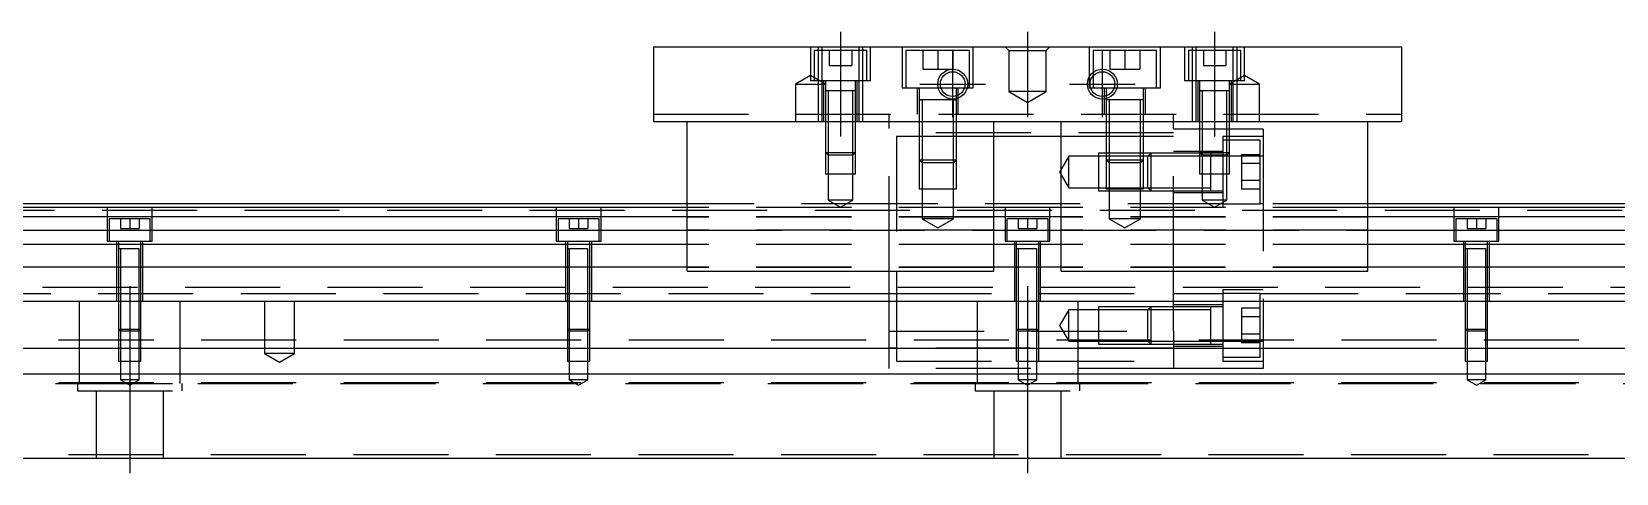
# Model space of a CAD drawing. Extents: x -12 to 809, y -260 to 77.
# Drawn here: x 186.9 to 398.7, y -216.3 to -157.3 of the extents above; entities that cross this region are included whole.
import ezdxf

# ---------------------------------------------------------------- set-up
doc = ezdxf.new("R2010")
doc.units = 0
doc.linetypes.add('CENTER', pattern=[50.8, 31.75, -6.35, 6.35, -6.35])
doc.linetypes.add('DASHED', pattern=[19.05, 12.7, -6.35])
doc.layers.get('0').update_dxf_attribs({"linetype": 'CONTINUOUS'})
doc.layers.add('CENTER', color=1, linetype='CENTER')

msp = doc.modelspace()

# ---------------------------------------------------------------- linework, layer by layer
at = {"color": 7, "linetype": 'CONTINUOUS'}
for p, q in [((270, -159.35), (270, -169.35)), ((270, -159.35), (370, -159.35)), ((370, -159.35), (370, -169.35)), ((270, -169.35), (370, -169.35)), ((274.5, -189.35), (274.5, -169.35)), ((315.5, -189.35), (315.5, -169.35)), ((324.5, -189.35), (324.5, -169.35)), ((365.5, -189.35), (365.5, -169.35)), ((274.5, -180.85), (0, -180.85)), ((274.5, -182.1), (0, -182.1)), ((274.5, -180.35), (60.5, -180.35)), ((324.5, -180.85), (315.5, -180.85)), ((324.5, -182.1), (315.5, -182.1)), ((590, -180.35), (365.5, -180.35)), ((640, -180.85), (365.5, -180.85)), ((640, -182.1), (365.5, -182.1)), ((0, -183.88), (274.5, -183.88)), ((315.5, -183.88), (324.5, -183.88)), ((365.5, -183.88), (640, -183.88)), ((274.5, -185.77), (0, -185.77)), ((324.5, -185.77), (315.5, -185.77)), ((640, -185.77), (365.5, -185.77)), ((274.5, -188.83), (0, -188.83)), ((274.5, -189.35), (315.5, -189.35)), ((324.5, -188.83), (315.5, -188.83)), ((324.5, -189.35), (365.5, -189.35)), ((640, -188.83), (365.5, -188.83)), ((0, -193.35), (640, -193.35)), ((0, -199.65), (640, -199.65)), ((0, -203.05), (640, -203.05)), ((0, -214.35), (640, -214.35))]:
    msp.add_line(p, q, dxfattribs=at)
at = {"color": 3, "linetype": 'DASHED'}
for p, q in [((291, -159.35), (291, -163.85)), ((298.5, -159.85), (291.5, -159.85)), ((291.5, -159.85), (291.5, -163.85)), ((292, -159.35), (292, -159.85)), ((292, -159.85), (292, -163.85)), ((292.5, -159.35), (292.5, -169.35)), ((293.5, -159.85), (293.5, -161.85)), ((295, -159.85), (295, -161.85)), ((296.5, -159.85), (296.5, -161.85)), ((297.5, -169.35), (297.5, -159.35)), ((298, -159.85), (298, -159.35)), ((298, -163.85), (298, -159.85)), ((298.5, -163.85), (298.5, -159.85)), ((299, -163.85), (299, -159.35)), ((303.25, -159.35), (303.25, -164.85)), ((312.25, -159.85), (303.75, -159.85)), ((303.75, -159.85), (303.75, -164.85)), ((306, -159.85), (306, -162.35)), ((308, -159.85), (308, -162.35)), ((310, -159.85), (310, -162.35)), ((312.25, -164.85), (312.25, -159.85)), ((312.75, -164.85), (312.75, -159.35)), ((317.5, -159.85), (317, -159.35)), ((317.5, -159.85), (317.5, -165.35)), ((317.5, -159.85), (322.5, -159.85)), ((322.5, -159.85), (323, -159.35)), ((322.5, -165.35), (322.5, -159.85)), ((328.25, -159.35), (328.25, -164.85)), ((337.25, -159.85), (328.75, -159.85)), ((328.75, -159.85), (328.75, -162.79)), ((331, -159.85), (331, -162.35)), ((333, -159.85), (333, -162.35)), ((335, -159.85), (335, -162.35)), ((337.25, -164.85), (337.25, -159.85)), ((337.75, -164.85), (337.75, -159.35)), ((341, -159.35), (341, -163.85)), ((348.5, -159.85), (341.5, -159.85)), ((341.5, -159.85), (341.5, -163.85)), ((342, -159.35), (342, -159.85)), ((342, -159.85), (342, -163.85)), ((342.5, -159.35), (342.5, -169.35)), ((343.5, -159.85), (343.5, -161.85)), ((345, -159.85), (345, -161.85)), ((346.5, -159.85), (346.5, -161.85)), ((347.5, -169.35), (347.5, -159.35)), ((348, -159.85), (348, -159.35)), ((348, -163.85), (348, -159.85)), ((348.5, -163.85), (348.5, -159.85)), ((349, -163.85), (349, -159.35)), ((293.5, -161.85), (295, -161.85)), ((295, -161.85), (296.5, -161.85)), ((306, -162.35), (308, -162.35)), ((308, -162.35), (310, -162.35)), ((328.75, -162.79), (328.75, -163.27)), ((331, -162.35), (333, -162.35)), ((333, -162.35), (335, -162.35)), ((343.5, -161.85), (345, -161.85)), ((345, -161.85), (346.5, -161.85)), ((291, -163.2), (289, -164.35)), ((289, -164.35), (293, -164.35)), ((289, -164.35), (289, -169.35)), ((293, -164.35), (291, -163.2)), ((291, -163.85), (299, -163.85)), ((292, -163.85), (292, -169.35)), ((292.75, -163.85), (292.75, -169.35)), ((293, -163.85), (293, -165.25)), ((297, -165.25), (297, -163.85)), ((297.25, -169.35), (297.25, -163.85)), ((298, -169.35), (298, -163.85)), ((303.25, -164.85), (312.75, -164.85)), ((305.25, -164.85), (305.25, -168.35)), ((305.5, -164.85), (305.5, -166.45)), ((310.5, -165.92), (310.5, -164.85)), ((310.75, -168.35), (310.75, -164.85)), ((328.25, -164.85), (337.75, -164.85)), ((328.75, -163.27), (328.75, -164.85)), ((330.25, -164.85), (330.25, -168.35)), ((330.5, -164.85), (330.5, -165.92)), ((335.5, -166.45), (335.5, -164.85)), ((335.75, -168.35), (335.75, -164.85)), ((341, -163.85), (349, -163.85)), ((342, -163.85), (342, -169.35)), ((342.75, -163.85), (342.75, -169.35)), ((343, -163.85), (343, -165.25)), ((349, -163.2), (347, -164.35)), ((347, -165.25), (347, -163.85)), ((347, -164.35), (351, -164.35)), ((347.25, -169.35), (347.25, -163.85)), ((348, -169.35), (348, -163.85)), ((351, -164.35), (349, -163.2)), ((351, -169.35), (351, -164.35)), ((293, -165.24), (293, -165.25)), ((293.22, -165.25), (293, -165.25)), ((293, -165.25), (293, -169.35)), ((293, -165.25), (293, -165.25)), ((296.78, -165.25), (293.22, -165.25)), ((293.35, -165.25), (293.35, -169.35)), ((296.65, -169.35), (296.65, -165.25)), ((297, -165.25), (296.78, -165.25)), ((297, -165.25), (297, -165.24)), ((297, -169.35), (297, -165.25)), ((297, -165.25), (297, -165.25)), ((305.5, -166.44), (305.5, -166.45)), ((305.5, -166.45), (305.76, -166.45)), ((305.76, -166.45), (305.5, -166.45)), ((305.5, -166.45), (305.5, -166.45)), ((305.5, -166.45), (305.5, -168.35)), ((310.01, -166.45), (305.76, -166.45)), ((305.9, -166.45), (305.9, -168.35)), ((310.24, -166.45), (310.01, -166.45)), ((310.1, -168.35), (310.1, -166.45)), ((310.24, -166.45), (310.5, -166.45)), ((310.5, -166.45), (310.24, -166.45)), ((310.5, -166.29), (310.5, -165.92)), ((310.5, -166.45), (310.5, -166.29)), ((310.5, -166.45), (310.5, -166.44)), ((310.5, -166.45), (310.5, -166.45)), ((310.5, -168.35), (310.5, -166.45)), ((322.5, -165.35), (317.5, -165.35)), ((317.5, -165.35), (320, -166.79)), ((320, -166.79), (322.5, -165.35)), ((330.5, -165.92), (330.5, -166.29)), ((330.5, -166.29), (330.5, -166.45)), ((330.5, -166.44), (330.5, -166.45)), ((330.76, -166.45), (330.5, -166.45)), ((330.5, -166.45), (330.5, -166.45)), ((330.5, -166.45), (330.5, -168.35)), ((335.24, -166.45), (330.76, -166.45)), ((330.9, -166.45), (330.9, -168.35)), ((335.1, -168.35), (335.1, -166.45)), ((335.5, -166.45), (335.24, -166.45)), ((335.5, -166.45), (335.5, -166.44)), ((335.5, -166.45), (335.5, -166.45)), ((335.5, -168.35), (335.5, -166.45)), ((343, -165.24), (343, -165.25)), ((343, -165.25), (343.22, -165.25)), ((347, -165.25), (343, -165.25)), ((343, -165.25), (343, -165.25)), ((343, -165.25), (343, -169.35)), ((343.35, -165.25), (343.35, -169.35)), ((346.65, -169.35), (346.65, -165.25)), ((347, -169.35), (347, -165.25)), ((270, -168.35), (370, -168.35)), ((293, -169.35), (293, -173.5)), ((293, -169.35), (293, -173.5)), ((293.35, -169.35), (293.35, -173.85)), ((296.65, -173.85), (296.65, -169.35)), ((297, -173.5), (297, -169.35)), ((297, -173.5), (297, -169.35)), ((301.5, -169.35), (301.5, -168.35)), ((301.5, -189.35), (301.5, -169.35)), ((305.5, -168.35), (305.5, -169.35)), ((305.5, -168.35), (305.5, -169.35)), ((305.5, -169.35), (305.5, -174.45)), ((305.5, -169.35), (305.5, -174.45)), ((305.9, -168.35), (305.9, -169.35)), ((305.9, -169.35), (305.9, -174.85)), ((310.1, -169.35), (310.1, -168.35)), ((310.1, -174.85), (310.1, -169.35)), ((310.5, -169.35), (310.5, -168.35)), ((310.5, -169.35), (310.5, -168.35)), ((310.5, -174.45), (310.5, -169.35)), ((310.5, -174.45), (310.5, -169.35)), ((330.5, -168.35), (330.5, -169.35)), ((330.5, -168.35), (330.5, -169.35)), ((330.5, -169.35), (330.5, -174.45)), ((330.5, -169.35), (330.5, -174.45)), ((330.9, -168.35), (330.9, -169.35)), ((330.9, -169.35), (330.9, -174.85)), ((335.1, -169.35), (335.1, -168.35)), ((335.1, -174.85), (335.1, -169.35)), ((335.5, -169.35), (335.5, -168.35)), ((335.5, -169.35), (335.5, -168.35)), ((335.5, -174.45), (335.5, -169.35)), ((335.5, -174.45), (335.5, -169.35)), ((339.5, -169.35), (339.5, -168.35)), ((339.5, -189.35), (339.5, -169.35)), ((343, -169.35), (343, -173.5)), ((343, -169.35), (343, -173.5)), ((343.35, -169.35), (343.35, -173.85)), ((346.65, -173.85), (346.65, -169.35)), ((347, -173.5), (347, -169.35)), ((347, -173.5), (347, -169.35)), ((339.5, -170.85), (301.5, -170.85)), ((302.5, -171.35), (302.5, -189.35)), ((305.5, -171.35), (302.5, -171.35)), ((305.9, -171.35), (305.5, -171.35)), ((310.1, -171.35), (305.9, -171.35)), ((310.5, -171.35), (310.1, -171.35)), ((315.5, -171.35), (310.5, -171.35)), ((324.5, -171.35), (315.5, -171.35)), ((330.5, -171.35), (324.5, -171.35)), ((330.9, -171.35), (330.5, -171.35)), ((335.1, -171.35), (330.9, -171.35)), ((335.5, -171.35), (335.1, -171.35)), ((339.5, -171.35), (335.5, -171.35)), ((343, -170.35), (339.5, -170.35)), ((343.35, -170.35), (343, -170.35)), ((346.65, -170.35), (343.35, -170.35)), ((346.1, -171.35), (346.1, -180.85)), ((351.5, -171.35), (346.1, -171.35)), ((347, -170.35), (346.65, -170.35)), ((351.5, -170.35), (347, -170.35)), ((351.5, -170.35), (351.5, -173.98)), ((293, -173.5), (297, -173.5)), ((293, -173.5), (293, -176.35)), ((293, -173.5), (293.35, -173.85)), ((296.65, -173.85), (297, -173.5)), ((297, -176.35), (297, -173.5)), ((329.5, -173.6), (329.5, -178.6)), ((330.5, -173.6), (329.5, -173.6)), ((330.9, -173.6), (330.5, -173.6)), ((335.1, -173.6), (330.9, -173.6)), ((335.5, -173.6), (335.1, -173.6)), ((336.5, -173.6), (335.5, -173.6)), ((336.5, -173.6), (336.1, -174)), ((336.5, -173.6), (336.5, -178.6)), ((339.5, -173.6), (336.5, -173.6)), ((339.5, -173.6), (336.5, -173.6)), ((346.1, -173.35), (339.5, -173.35)), ((343, -173.6), (339.5, -173.6)), ((343, -173.5), (347, -173.5)), ((343, -173.5), (343, -176.35)), ((343, -173.5), (343.35, -173.85)), ((343.1, -173.6), (343, -173.6)), ((343.35, -173.6), (343.1, -173.6)), ((344.5, -173.6), (343.35, -173.6)), ((346.1, -173.6), (344.49, -173.6)), ((344.5, -173.6), (344.5, -173.86)), ((344.5, -173.85), (344.5, -173.6)), ((344.5, -173.6), (344.5, -173.86)), ((344.5, -173.85), (344.5, -173.6)), ((346.65, -171.85), (346.1, -171.85)), ((347, -171.85), (346.65, -171.85)), ((346.65, -173.85), (347, -173.5)), ((351.1, -171.85), (347, -171.85)), ((347, -176.35), (347, -173.5)), ((351.1, -180.35), (351.1, -171.85)), ((296.65, -173.85), (293.35, -173.85)), ((293.35, -173.85), (293.35, -176.35)), ((296.65, -176.35), (296.65, -173.85)), ((305.5, -174.45), (310.5, -174.45)), ((305.5, -174.45), (305.5, -178.35)), ((305.5, -174.45), (305.9, -174.85)), ((310.1, -174.85), (305.9, -174.85)), ((305.9, -174.85), (305.9, -178.35)), ((310.1, -174.85), (310.5, -174.45)), ((310.1, -178.35), (310.1, -174.85)), ((310.5, -178.35), (310.5, -174.45)), ((325.5, -174), (324.29, -176.1)), ((325.5, -178.2), (325.5, -174)), ((329.5, -174), (325.5, -174)), ((336.1, -174), (329.5, -174)), ((330.5, -174.45), (335.5, -174.45)), ((330.5, -174.45), (330.5, -178.35)), ((330.5, -174.45), (330.9, -174.85)), ((335.1, -174.85), (330.9, -174.85)), ((330.9, -174.85), (330.9, -178.35)), ((335.1, -174.85), (335.5, -174.45)), ((335.1, -178.35), (335.1, -174.85)), ((335.5, -178.35), (335.5, -174.45)), ((336.1, -178.2), (336.1, -174)), ((339.5, -174), (336.1, -174)), ((343, -173.98), (339.5, -173.98)), ((343, -174), (339.5, -174)), ((347, -173.98), (343, -173.98)), ((344.5, -174), (343, -174)), ((346.65, -173.85), (343.35, -173.85)), ((343.35, -173.85), (343.35, -176.35)), ((344.5, -175.95), (344.5, -173.85)), ((346.65, -176.35), (346.65, -173.85)), ((351.5, -173.98), (347, -173.98)), ((348.6, -173.79), (348.6, -174.95)), ((351.1, -173.79), (348.6, -173.79)), ((351.1, -174.95), (348.6, -174.95)), ((348.6, -174.95), (348.6, -177.25)), ((351.5, -173.98), (351.5, -202.35)), ((293, -176.35), (297, -176.35)), ((293.35, -176.35), (293.35, -179.85)), ((296.65, -179.85), (296.65, -176.35)), ((324.29, -176.1), (325.5, -178.2)), ((343, -176.35), (347, -176.35)), ((343.35, -176.35), (343.35, -179.85)), ((344.5, -178.34), (344.5, -175.95)), ((346.65, -179.85), (346.65, -176.35)), ((351.1, -177.25), (348.6, -177.25)), ((348.6, -177.25), (348.6, -178.41)), ((296.65, -179.85), (293.35, -179.85)), ((293.35, -179.85), (295, -180.8)), ((295, -180.8), (296.65, -179.85)), ((305.5, -178.35), (310.5, -178.35)), ((305.9, -178.35), (305.9, -182.35)), ((310.1, -182.35), (310.1, -178.35)), ((325.5, -178.2), (329.5, -178.2)), ((329.5, -178.2), (336.1, -178.2)), ((329.5, -178.6), (336.5, -178.6)), ((330.5, -178.35), (335.5, -178.35)), ((330.9, -178.35), (330.9, -182.35)), ((335.1, -182.35), (335.1, -178.35)), ((336.1, -178.2), (339.5, -178.2)), ((336.1, -178.2), (336.5, -178.6)), ((336.1, -178.2), (339.5, -178.2)), ((336.5, -178.6), (339.5, -178.6)), ((336.5, -178.6), (339.5, -178.6)), ((339.5, -178.2), (344.5, -178.2)), ((339.5, -178.6), (344.5, -178.6)), ((339.5, -178.85), (346.1, -178.85)), ((346.65, -179.85), (343.35, -179.85)), ((343.35, -179.85), (345, -180.8)), ((344.49, -178.6), (346.1, -178.6)), ((344.5, -178.6), (344.5, -178.2)), ((344.5, -178.6), (344.5, -178.34)), ((345, -180.8), (346.65, -179.85)), ((351.1, -178.41), (348.6, -178.41)), ((590, -181.22), (55, -181.22)), ((197, -180.85), (197, -185.35)), ((203, -185.35), (203, -180.85)), ((257, -180.85), (257, -185.35)), ((263, -185.35), (263, -180.85)), ((302.5, -180.35), (274.5, -180.35)), ((315.5, -180.85), (274.5, -180.85)), ((315.5, -182.1), (274.5, -182.1)), ((315.5, -182.15), (274.5, -182.15)), ((346.1, -180.35), (302.5, -180.35)), ((317, -180.85), (317, -185.35)), ((323, -185.35), (323, -180.85)), ((365.5, -180.85), (324.5, -180.85)), ((365.5, -182.1), (324.5, -182.1)), ((365.5, -182.15), (324.5, -182.15)), ((346.1, -180.35), (351.1, -180.35)), ((351.5, -180.35), (351.1, -180.35)), ((365.5, -180.35), (351.5, -180.35)), ((377, -180.85), (377, -185.35)), ((383, -185.35), (383, -180.85)), ((202.75, -182.35), (197.25, -182.35)), ((197.25, -182.35), (197.25, -185.35)), ((198.75, -182.35), (198.75, -183.65)), ((198.75, -183.65), (200, -183.65)), ((200, -182.35), (200, -183.65)), ((200, -183.65), (201.25, -183.65)), ((201.25, -182.35), (201.25, -183.65)), ((202.75, -185.35), (202.75, -182.35)), ((262.75, -182.35), (257.25, -182.35)), ((257.25, -182.35), (257.25, -185.35)), ((258.75, -182.35), (258.75, -183.65)), ((258.75, -183.65), (260, -183.65)), ((260, -182.35), (260, -183.65)), ((260, -183.65), (261.25, -183.65)), ((261.25, -182.35), (261.25, -183.65)), ((262.75, -185.35), (262.75, -182.35)), ((315.5, -183.85), (274.5, -183.85)), ((274.5, -183.88), (315.5, -183.88)), ((310.1, -182.35), (305.9, -182.35)), ((305.9, -182.35), (308, -183.56)), ((308, -183.56), (310.1, -182.35)), ((322.75, -182.35), (317.25, -182.35)), ((317.25, -182.35), (317.25, -185.35)), ((318.75, -182.35), (318.75, -183.65)), ((318.75, -183.65), (320, -183.65)), ((320, -182.35), (320, -183.65)), ((320, -183.65), (321.25, -183.65)), ((321.25, -182.35), (321.25, -183.65)), ((322.75, -185.35), (322.75, -182.35)), ((365.5, -183.85), (324.5, -183.85)), ((324.5, -183.88), (365.5, -183.88)), ((335.1, -182.35), (330.9, -182.35)), ((330.9, -182.35), (333, -183.56)), ((333, -183.56), (335.1, -182.35)), ((382.75, -182.35), (377.25, -182.35)), ((377.25, -182.35), (377.25, -185.35)), ((378.75, -182.35), (378.75, -183.65)), ((378.75, -183.65), (380, -183.65)), ((380, -182.35), (380, -183.65)), ((380, -183.65), (381.25, -183.65)), ((381.25, -182.35), (381.25, -183.65)), ((382.75, -185.35), (382.75, -182.35)), ((197, -185.35), (203, -185.35)), ((198.25, -185.35), (198.25, -193.35)), ((198.5, -185.35), (198.5, -186.35)), ((198.5, -186.34), (198.5, -186.35)), ((198.62, -186.35), (198.5, -186.35)), ((198.5, -186.35), (198.5, -193.35)), ((198.5, -186.35), (198.5, -186.35)), ((201.25, -186.35), (198.62, -186.35)), ((198.75, -186.35), (198.75, -193.35)), ((201.25, -193.35), (201.25, -186.35)), ((201.5, -186.35), (201.5, -185.35)), ((201.5, -186.35), (201.5, -186.34)), ((201.5, -193.35), (201.5, -186.35)), ((201.5, -186.35), (201.5, -186.35)), ((201.75, -193.35), (201.75, -185.35)), ((257, -185.35), (263, -185.35)), ((258.25, -185.35), (258.25, -193.35)), ((258.5, -185.35), (258.5, -186.35)), ((258.5, -186.34), (258.5, -186.35)), ((258.62, -186.35), (258.5, -186.35)), ((258.5, -186.35), (258.5, -193.35)), ((258.5, -186.35), (258.5, -186.35)), ((261.25, -186.35), (258.62, -186.35)), ((258.75, -186.35), (258.75, -193.35)), ((261.25, -193.35), (261.25, -186.35)), ((261.5, -186.35), (261.5, -185.35)), ((261.5, -186.35), (261.5, -186.34)), ((261.5, -193.35), (261.5, -186.35)), ((261.5, -186.35), (261.5, -186.35)), ((261.75, -193.35), (261.75, -185.35)), ((315.5, -185.77), (274.5, -185.77)), ((317, -185.35), (323, -185.35)), ((318.25, -185.35), (318.25, -193.35)), ((318.5, -185.35), (318.5, -186.35)), ((318.5, -186.34), (318.5, -186.35)), ((318.62, -186.35), (318.5, -186.35)), ((318.5, -186.35), (318.5, -193.35)), ((318.5, -186.35), (318.5, -186.35)), ((321.25, -186.35), (318.62, -186.35)), ((318.75, -186.35), (318.75, -193.35)), ((321.25, -193.35), (321.25, -186.35)), ((321.5, -186.35), (321.5, -185.35)), ((321.5, -186.35), (321.5, -186.34)), ((321.5, -193.35), (321.5, -186.35)), ((321.5, -186.35), (321.5, -186.35)), ((321.75, -193.35), (321.75, -185.35)), ((365.5, -185.77), (324.5, -185.77)), ((377, -185.35), (383, -185.35)), ((378.25, -185.35), (378.25, -193.35)), ((378.5, -185.35), (378.5, -186.35)), ((378.5, -186.34), (378.5, -186.35)), ((378.62, -186.35), (378.5, -186.35)), ((378.5, -186.35), (378.5, -193.35)), ((378.5, -186.35), (378.5, -186.35)), ((381.25, -186.35), (378.62, -186.35)), ((378.75, -186.35), (378.75, -193.35)), ((381.25, -193.35), (381.25, -186.35)), ((381.5, -186.35), (381.5, -185.35)), ((381.5, -186.35), (381.5, -186.34)), ((381.5, -193.35), (381.5, -186.35)), ((381.5, -186.35), (381.5, -186.35)), ((381.75, -193.35), (381.75, -185.35)), ((315.5, -188.83), (274.5, -188.83)), ((315.5, -188.85), (274.5, -188.85)), ((301.5, -193.35), (301.5, -189.35)), ((302.5, -189.35), (302.5, -193.35)), ((365.5, -188.83), (324.5, -188.83)), ((365.5, -188.85), (324.5, -188.85)), ((339.5, -193.35), (339.5, -189.35)), ((55, -191.47), (590, -191.47)), ((81.5, -192.35), (301.5, -192.35)), ((301.5, -192.35), (302.5, -192.35)), ((302.5, -192.35), (339.5, -192.35)), ((302.5, -192.35), (339.5, -192.35)), ((339.5, -192.35), (346.1, -192.35)), ((339.5, -192.35), (346.1, -192.35)), ((346.1, -191.85), (346.1, -201.35)), ((351.5, -191.85), (346.1, -191.85)), ((348.5, -192.35), (346.1, -192.35)), ((348.75, -192.35), (348.5, -192.35)), ((351.1, -192.35), (348.75, -192.35)), ((351.1, -193.35), (351.1, -192.35)), ((351.1, -192.35), (351.25, -192.35)), ((351.1, -192.35), (351.25, -192.35)), ((351.25, -192.35), (351.5, -192.35)), ((351.25, -192.35), (351.5, -192.35)), ((351.5, -192.35), (590, -192.35)), ((193.29, -204.35), (193.29, -193.35)), ((198.5, -193.35), (198.5, -197.1)), ((198.5, -193.35), (198.5, -197.1)), ((198.75, -193.35), (198.75, -197.35)), ((201.25, -197.35), (201.25, -193.35)), ((201.5, -197.1), (201.5, -193.35)), ((201.5, -197.1), (201.5, -193.35)), ((206.71, -193.35), (206.71, -204.35)), ((218, -193.35), (218, -200.35)), ((222, -200.35), (222, -193.35)), ((258.5, -193.35), (258.5, -197.1)), ((258.5, -193.35), (258.5, -197.1)), ((258.75, -193.35), (258.75, -197.35)), ((261.25, -197.35), (261.25, -193.35)), ((261.5, -197.1), (261.5, -193.35)), ((261.5, -197.1), (261.5, -193.35)), ((301.5, -197.35), (301.5, -193.35)), ((302.5, -193.35), (302.5, -199.65)), ((313.29, -204.35), (313.29, -193.35)), ((318.5, -193.35), (318.5, -197.1)), ((318.5, -193.35), (318.5, -197.1)), ((318.75, -193.35), (318.75, -197.35)), ((321.25, -197.35), (321.25, -193.35)), ((321.5, -197.1), (321.5, -193.35)), ((321.5, -197.1), (321.5, -193.35)), ((325.5, -194.5), (324.29, -196.6)), ((325.5, -198.7), (325.5, -194.5)), ((329.5, -194.5), (325.5, -194.5)), ((326.71, -193.35), (326.71, -204.35)), ((329.5, -194.1), (329.5, -199.1)), ((336.5, -194.1), (329.5, -194.1)), ((336.1, -194.5), (329.5, -194.5)), ((336.5, -194.1), (336.1, -194.5)), ((336.1, -198.7), (336.1, -194.5)), ((339.5, -194.5), (336.1, -194.5)), ((336.5, -194.1), (336.5, -199.1)), ((339.5, -194.1), (336.5, -194.1)), ((339.5, -194.1), (336.5, -194.1)), ((339.5, -197.35), (339.5, -193.35)), ((346.1, -193.85), (339.5, -193.85)), ((344.5, -194.1), (339.5, -194.1)), ((344.5, -194.5), (339.5, -194.5)), ((344.5, -194.1), (344.49, -194.1)), ((344.5, -194.36), (344.5, -194.1)), ((346.1, -194.1), (344.5, -194.1)), ((344.5, -194.1), (344.5, -194.1)), ((344.5, -196.45), (344.5, -194.36)), ((348.6, -194.29), (348.6, -195.45)), ((351.1, -194.29), (348.6, -194.29)), ((351.1, -197.35), (351.1, -193.35)), ((378.5, -193.35), (378.5, -197.1)), ((378.5, -193.35), (378.5, -197.1)), ((378.75, -193.35), (378.75, -197.35)), ((381.25, -197.35), (381.25, -193.35)), ((381.5, -197.1), (381.5, -193.35)), ((381.5, -197.1), (381.5, -193.35)), ((324.29, -196.6), (325.5, -198.7)), ((344.5, -196.8), (344.5, -196.45)), ((344.5, -198.84), (344.5, -196.8)), ((348.6, -195.45), (348.6, -197.75)), ((351.1, -195.45), (348.6, -195.45)), ((0, -198.5), (640, -198.5)), ((198.5, -197.1), (201.5, -197.1)), ((198.5, -197.1), (198.5, -199.65)), ((198.5, -197.1), (198.75, -197.35)), ((201.25, -197.35), (198.75, -197.35)), ((198.75, -197.35), (198.75, -201.35)), ((201.25, -197.35), (201.5, -197.1)), ((201.25, -201.35), (201.25, -197.35)), ((201.5, -199.65), (201.5, -197.1)), ((258.5, -197.1), (261.5, -197.1)), ((258.5, -197.1), (258.5, -199.65)), ((258.5, -197.1), (258.75, -197.35)), ((261.25, -197.35), (258.75, -197.35)), ((258.75, -197.35), (258.75, -201.35)), ((261.25, -197.35), (261.5, -197.1)), ((261.25, -201.35), (261.25, -197.35)), ((261.5, -199.65), (261.5, -197.1)), ((301.5, -197.35), (339.5, -197.35)), ((301.5, -199.65), (301.5, -197.35)), ((318.5, -197.1), (321.5, -197.1)), ((318.5, -197.1), (318.5, -199.65)), ((318.5, -197.1), (318.75, -197.35)), ((321.25, -197.35), (318.75, -197.35)), ((318.75, -197.35), (318.75, -201.35)), ((321.25, -197.35), (321.5, -197.1)), ((321.25, -201.35), (321.25, -197.35)), ((321.5, -199.65), (321.5, -197.1)), ((325.5, -198.7), (329.5, -198.7)), ((329.5, -198.7), (336.1, -198.7)), ((336.1, -198.7), (339.5, -198.7)), ((336.1, -198.7), (336.5, -199.1)), ((339.5, -197.35), (339.5, -199.65)), ((339.5, -198.7), (344.5, -198.7)), ((348.5, -198.72), (339.5, -198.72)), ((344.5, -199.1), (344.5, -198.84)), ((351.5, -198.72), (348.5, -198.72)), ((348.6, -197.75), (348.6, -198.91)), ((351.1, -197.75), (348.6, -197.75)), ((351.1, -198.91), (348.6, -198.91)), ((351.1, -199.65), (351.1, -197.35)), ((378.5, -197.1), (381.5, -197.1)), ((378.5, -197.1), (378.5, -199.65)), ((378.5, -197.1), (378.75, -197.35)), ((381.25, -197.35), (378.75, -197.35)), ((378.75, -197.35), (378.75, -201.35)), ((381.25, -197.35), (381.5, -197.1)), ((381.25, -201.35), (381.25, -197.35)), ((381.5, -199.65), (381.5, -197.1)), ((198.5, -199.65), (198.5, -201.35)), ((201.5, -201.35), (201.5, -199.65)), ((222, -200.35), (218, -200.35)), ((218, -200.35), (220, -201.5)), ((220, -201.5), (222, -200.35)), ((258.5, -199.65), (258.5, -201.35)), ((261.5, -201.35), (261.5, -199.65)), ((301.5, -199.63), (339.5, -199.63)), ((302.5, -199.63), (301.5, -199.63)), ((301.5, -202.35), (301.5, -199.65)), ((339.5, -199.63), (302.5, -199.63)), ((302.5, -199.65), (302.5, -201.35)), ((318.5, -199.65), (318.5, -201.35)), ((321.5, -201.35), (321.5, -199.65)), ((329.5, -199.1), (336.5, -199.1)), ((336.5, -199.1), (339.5, -199.1)), ((336.5, -199.1), (339.5, -199.1)), ((339.5, -199.1), (344.5, -199.1)), ((339.5, -199.35), (346.1, -199.35)), ((339.5, -199.65), (339.5, -202.35)), ((344.49, -199.1), (344.5, -199.1)), ((344.5, -199.1), (346.1, -199.1)), ((344.5, -199.1), (344.5, -199.1)), ((346.1, -200.85), (348.5, -200.85)), ((348.5, -200.85), (351.1, -200.85)), ((351.1, -200.85), (351.1, -199.65)), ((378.5, -199.65), (378.5, -201.35)), ((381.5, -201.35), (381.5, -199.65)), ((198.5, -201.35), (201.5, -201.35)), ((198.75, -201.35), (198.75, -203.85)), ((201.25, -203.85), (201.25, -201.35)), ((258.5, -201.35), (261.5, -201.35)), ((258.75, -201.35), (258.75, -203.85)), ((261.25, -203.85), (261.25, -201.35)), ((339.5, -202.35), (301.5, -202.35)), ((302.5, -201.35), (339.5, -201.35)), ((318.5, -201.35), (321.5, -201.35)), ((318.75, -201.35), (318.75, -203.85)), ((321.25, -203.85), (321.25, -201.35)), ((351.5, -202.35), (339.5, -202.35)), ((346.1, -201.35), (348.5, -201.35)), ((348.5, -201.35), (351.5, -201.35)), ((378.5, -201.35), (381.5, -201.35)), ((378.75, -201.35), (378.75, -203.85)), ((381.25, -203.85), (381.25, -201.35)), ((0, -204.2), (640, -204.2)), ((56.71, -204.35), (583.29, -204.35)), ((193, -204.35), (207, -204.35)), ((193, -204.35), (193, -205.35)), ((193, -205.35), (207, -205.35)), ((195.5, -205.35), (195.5, -214.35)), ((201.25, -203.85), (198.75, -203.85)), ((198.75, -203.85), (200, -204.57)), ((200, -204.57), (201.25, -203.85)), ((204.5, -214.35), (204.5, -205.35)), ((207, -205.35), (207, -204.35)), ((261.25, -203.85), (258.75, -203.85)), ((258.75, -203.85), (260, -204.57)), ((260, -204.57), (261.25, -203.85)), ((313, -204.35), (327, -204.35)), ((313, -204.35), (313, -205.35)), ((313, -205.35), (327, -205.35)), ((315.5, -205.35), (315.5, -214.35)), ((321.25, -203.85), (318.75, -203.85)), ((318.75, -203.85), (320, -204.57)), ((320, -204.57), (321.25, -203.85)), ((324.5, -214.35), (324.5, -205.35)), ((327, -205.35), (327, -204.35)), ((381.25, -203.85), (378.75, -203.85)), ((378.75, -203.85), (380, -204.57)), ((380, -204.57), (381.25, -203.85)), ((77.5, -213.85), (640, -213.85))]:
    msp.add_line(p, q, dxfattribs=at)
at = {"color": 3, "linetype": 'CONTINUOUS'}
for centre in [(310, -164.35), (330, -164.35)]:
    msp.add_circle(centre, 2, dxfattribs=at)
at = {"color": 7, "linetype": 'CONTINUOUS'}
for centre in [(310, -164.35), (330, -164.35)]:
    msp.add_circle(centre, 1.65, dxfattribs=at)
at = {"layer": 'CENTER', "color": 1, "linetype": 'CENTER'}
for p, q in [((295, -157.35), (295, -171.35)), ((320, -157.35), (320, -168.79)), ((345, -157.35), (345, -171.35)), ((310, -168.75), (310, -159.95)), ((330, -168.75), (330, -159.95)), ((305.6, -164.35), (314.4, -164.35)), ((325.6, -164.35), (334.4, -164.35)), ((200, -191.35), (200, -216.35)), ((320, -191.35), (320, -216.35))]:
    msp.add_line(p, q, dxfattribs=at)

doc.saveas('drawing.dxf')
